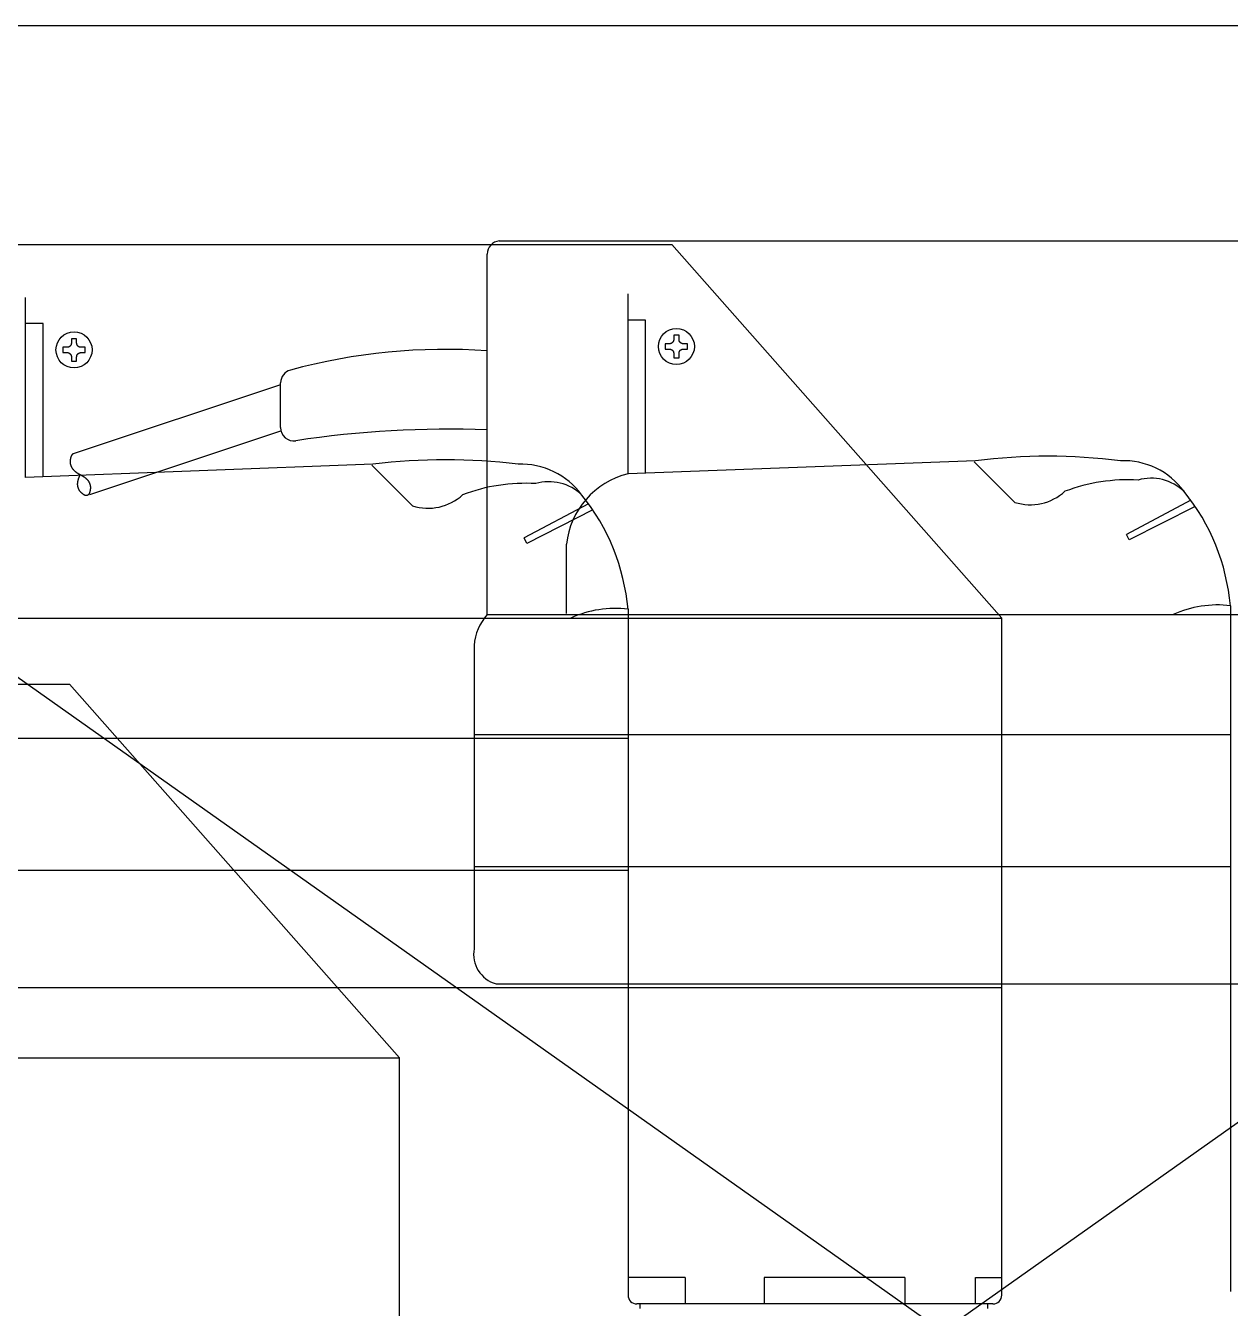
# Model space of a CAD drawing. Header units: millimetres. Extents: x -2880 to 3894, y -2977 to 4857.
# Drawn here: x 211.5 to 485.5, y 302.2 to 594 of the extents above; entities that cross this region are included whole.
import ezdxf

# ---------------------------------------------------------------- set-up
doc = ezdxf.new("R2010")
doc.units = ezdxf.units.MM
doc.header["$MEASUREMENT"] = 0
doc.layers.add('_1-0_', color=7, linetype='Continuous')
doc.layers.add('gauge', color=1, linetype='Continuous')

msp = doc.modelspace()

# ---------------------------------------------------------------- linework, layer by layer
at = {"layer": '_1-0_', "color": 3, "linetype": 'Continuous'}
for p, q in [((182.178, 544.239), (358.472, 544.239)), ((319.178, 545.039), (495.472, 545.039)), ((433.472, 459.239), (358.472, 544.239)), ((316.472, 460.039), (316.472, 542.054)), ((211.472, 491.239), (211.472, 532.174)), ((348.472, 492.039), (348.472, 532.974)), ((215.472, 526.239), (211.472, 526.239)), ((215.472, 491.479), (215.472, 526.239)), ((352.472, 527.039), (348.472, 527.039)), ((352.472, 492.279), (352.472, 527.039)), ((223.072, 522.802), (221.872, 522.802)), ((221.872, 522.802), (221.872, 521.821)), ((223.072, 521.821), (223.072, 522.802)), ((358.806, 522.267), (358.797, 522.245)), ((358.814, 522.29), (358.806, 522.267)), ((358.822, 522.313), (358.814, 522.29)), ((358.829, 522.336), (358.822, 522.313)), ((358.836, 522.359), (358.829, 522.336)), ((358.842, 522.382), (358.836, 522.359)), ((358.848, 522.405), (358.842, 522.382)), ((358.853, 522.429), (358.848, 522.405)), ((358.857, 522.453), (358.853, 522.429)), ((358.861, 522.476), (358.857, 522.453)), ((358.864, 522.5), (358.861, 522.476)), ((358.867, 522.524), (358.864, 522.5)), ((358.869, 522.548), (358.867, 522.524)), ((358.87, 522.572), (358.869, 522.548)), ((358.871, 522.596), (358.87, 522.572)), ((358.872, 522.62), (358.871, 522.596)), ((360.072, 523.602), (358.872, 523.602)), ((358.872, 523.602), (358.872, 522.62)), ((360.072, 522.62), (360.072, 523.602)), ((360.072, 522.596), (360.072, 522.62)), ((360.073, 522.572), (360.072, 522.596)), ((360.074, 522.548), (360.073, 522.572)), ((360.076, 522.524), (360.074, 522.548)), ((360.079, 522.5), (360.076, 522.524)), ((360.082, 522.476), (360.079, 522.5)), ((360.086, 522.453), (360.082, 522.476)), ((360.09, 522.429), (360.086, 522.453)), ((360.095, 522.405), (360.09, 522.429)), ((360.101, 522.382), (360.095, 522.405)), ((360.107, 522.359), (360.101, 522.382)), ((360.114, 522.336), (360.107, 522.359)), ((360.121, 522.313), (360.114, 522.336)), ((360.129, 522.29), (360.121, 522.313)), ((360.137, 522.267), (360.129, 522.29)), ((360.146, 522.245), (360.137, 522.267)), ((220.89, 520.839), (219.909, 520.839)), ((219.909, 520.839), (219.909, 519.639)), ((219.909, 519.639), (220.89, 519.639)), ((220.914, 520.84), (220.89, 520.839)), ((220.89, 519.639), (220.914, 519.639)), ((220.938, 520.84), (220.914, 520.84)), ((220.914, 519.639), (220.938, 519.638)), ((220.962, 520.842), (220.938, 520.84)), ((220.938, 519.638), (220.962, 519.637)), ((220.986, 520.844), (220.962, 520.842)), ((220.962, 519.637), (220.986, 519.635)), ((221.01, 520.847), (220.986, 520.844)), ((220.986, 519.635), (221.01, 519.632)), ((221.034, 520.85), (221.01, 520.847)), ((221.01, 519.632), (221.034, 519.629)), ((221.058, 520.854), (221.034, 520.85)), ((221.034, 519.629), (221.058, 519.625)), ((221.082, 520.858), (221.058, 520.854)), ((221.058, 519.625), (221.082, 519.62)), ((221.105, 520.863), (221.082, 520.858)), ((221.082, 519.62), (221.105, 519.615)), ((221.129, 520.869), (221.105, 520.863)), ((221.105, 519.615), (221.129, 519.61)), ((221.152, 520.875), (221.129, 520.869)), ((221.129, 519.61), (221.152, 519.604)), ((221.175, 520.881), (221.152, 520.875)), ((221.152, 519.604), (221.175, 519.597)), ((221.198, 520.889), (221.175, 520.881)), ((221.175, 519.597), (221.198, 519.59)), ((221.221, 520.897), (221.198, 520.889)), ((221.198, 519.59), (221.221, 519.582)), ((221.243, 520.905), (221.221, 520.897)), ((221.221, 519.582), (221.243, 519.574)), ((221.266, 520.914), (221.243, 520.905)), ((221.243, 519.574), (221.266, 519.565)), ((221.288, 520.923), (221.266, 520.914)), ((221.266, 519.565), (221.288, 519.555)), ((221.31, 520.933), (221.288, 520.923)), ((221.288, 519.555), (221.31, 519.545)), ((221.331, 520.944), (221.31, 520.933)), ((221.31, 519.545), (221.331, 519.535)), ((221.353, 520.955), (221.331, 520.944)), ((221.331, 519.535), (221.353, 519.524)), ((221.374, 520.967), (221.353, 520.955)), ((221.353, 519.524), (221.374, 519.512)), ((221.395, 520.979), (221.374, 520.967)), ((221.374, 519.512), (221.395, 519.5)), ((221.415, 520.991), (221.395, 520.979)), ((221.395, 519.5), (221.415, 519.487)), ((221.435, 521.005), (221.415, 520.991)), ((221.415, 519.487), (221.435, 519.474)), ((221.455, 521.018), (221.435, 521.005)), ((221.435, 519.474), (221.455, 519.46)), ((221.475, 521.032), (221.455, 521.018)), ((221.455, 519.46), (221.475, 519.446)), ((221.494, 521.047), (221.475, 521.032)), ((221.475, 519.446), (221.494, 519.432)), ((221.513, 521.062), (221.494, 521.047)), ((221.494, 519.432), (221.513, 519.417)), ((221.531, 521.077), (221.513, 521.062)), ((221.513, 519.417), (221.531, 519.401)), ((221.549, 521.093), (221.531, 521.077)), ((221.531, 519.401), (221.549, 519.385)), ((221.567, 521.11), (221.549, 521.093)), ((221.549, 519.385), (221.567, 519.369)), ((221.584, 521.127), (221.567, 521.11)), ((221.567, 519.369), (221.584, 519.352)), ((221.601, 521.144), (221.584, 521.127)), ((221.584, 519.352), (221.601, 519.335)), ((221.617, 521.161), (221.601, 521.144)), ((221.601, 519.335), (221.617, 519.317)), ((221.633, 521.18), (221.617, 521.161)), ((221.649, 521.198), (221.633, 521.18)), ((221.664, 521.217), (221.649, 521.198)), ((221.678, 521.236), (221.664, 521.217)), ((221.692, 521.255), (221.678, 521.236)), ((221.706, 521.275), (221.692, 521.255)), ((221.719, 521.296), (221.706, 521.275)), ((221.732, 521.316), (221.719, 521.296)), ((221.744, 521.337), (221.732, 521.316)), ((221.756, 521.358), (221.744, 521.337)), ((221.767, 521.379), (221.756, 521.358)), ((221.777, 521.401), (221.767, 521.379)), ((221.787, 521.423), (221.777, 521.401)), ((221.797, 521.445), (221.787, 521.423)), ((221.806, 521.467), (221.797, 521.445)), ((221.814, 521.49), (221.806, 521.467)), ((221.822, 521.513), (221.814, 521.49)), ((221.829, 521.536), (221.822, 521.513)), ((221.836, 521.559), (221.829, 521.536)), ((221.842, 521.582), (221.836, 521.559)), ((221.848, 521.606), (221.842, 521.582)), ((221.853, 521.629), (221.848, 521.606)), ((221.857, 521.653), (221.853, 521.629)), ((221.861, 521.677), (221.857, 521.653)), ((221.864, 521.7), (221.861, 521.677)), ((221.867, 521.724), (221.864, 521.7)), ((221.869, 521.748), (221.867, 521.724)), ((221.87, 521.772), (221.869, 521.748)), ((221.871, 521.796), (221.87, 521.772)), ((221.872, 521.821), (221.871, 521.796)), ((223.072, 521.796), (223.072, 521.821)), ((223.073, 521.772), (223.072, 521.796)), ((223.074, 521.748), (223.073, 521.772)), ((223.076, 521.724), (223.074, 521.748)), ((223.079, 521.7), (223.076, 521.724)), ((223.082, 521.677), (223.079, 521.7)), ((223.086, 521.653), (223.082, 521.677)), ((223.09, 521.629), (223.086, 521.653)), ((223.095, 521.606), (223.09, 521.629)), ((223.101, 521.582), (223.095, 521.606)), ((223.107, 521.559), (223.101, 521.582)), ((223.114, 521.536), (223.107, 521.559)), ((223.121, 521.513), (223.114, 521.536)), ((223.129, 521.49), (223.121, 521.513)), ((223.137, 521.467), (223.129, 521.49)), ((223.146, 521.445), (223.137, 521.467)), ((223.156, 521.423), (223.146, 521.445)), ((223.166, 521.401), (223.156, 521.423)), ((223.176, 521.379), (223.166, 521.401)), ((223.187, 521.358), (223.176, 521.379)), ((223.199, 521.337), (223.187, 521.358)), ((223.211, 521.316), (223.199, 521.337)), ((223.224, 521.296), (223.211, 521.316)), ((223.237, 521.275), (223.224, 521.296)), ((223.251, 521.255), (223.237, 521.275)), ((223.265, 521.236), (223.251, 521.255)), ((223.279, 521.217), (223.265, 521.236)), ((223.294, 521.198), (223.279, 521.217)), ((223.31, 521.18), (223.294, 521.198)), ((223.326, 521.161), (223.31, 521.18)), ((223.342, 521.144), (223.326, 521.161)), ((223.326, 519.317), (223.342, 519.335)), ((223.359, 521.127), (223.342, 521.144)), ((223.342, 519.335), (223.359, 519.352)), ((223.376, 521.11), (223.359, 521.127)), ((223.359, 519.352), (223.376, 519.369)), ((223.394, 521.093), (223.376, 521.11)), ((223.376, 519.369), (223.394, 519.385)), ((223.412, 521.077), (223.394, 521.093)), ((223.394, 519.385), (223.412, 519.401)), ((223.43, 521.062), (223.412, 521.077)), ((223.412, 519.401), (223.43, 519.417)), ((223.449, 521.047), (223.43, 521.062)), ((223.43, 519.417), (223.449, 519.432)), ((223.468, 521.032), (223.449, 521.047)), ((223.449, 519.432), (223.468, 519.446)), ((223.488, 521.018), (223.468, 521.032)), ((223.468, 519.446), (223.488, 519.46)), ((223.508, 521.005), (223.488, 521.018)), ((223.488, 519.46), (223.508, 519.474)), ((223.528, 520.991), (223.508, 521.005)), ((223.508, 519.474), (223.528, 519.487)), ((223.548, 520.979), (223.528, 520.991)), ((223.528, 519.487), (223.548, 519.5)), ((223.569, 520.967), (223.548, 520.979)), ((223.548, 519.5), (223.569, 519.512)), ((223.59, 520.955), (223.569, 520.967)), ((223.569, 519.512), (223.59, 519.524)), ((223.612, 520.944), (223.59, 520.955)), ((223.59, 519.524), (223.612, 519.535)), ((223.633, 520.933), (223.612, 520.944)), ((223.612, 519.535), (223.633, 519.545)), ((223.655, 520.923), (223.633, 520.933)), ((223.633, 519.545), (223.655, 519.555)), ((223.677, 520.914), (223.655, 520.923)), ((223.655, 519.555), (223.677, 519.565)), ((223.7, 520.905), (223.677, 520.914)), ((223.677, 519.565), (223.7, 519.574)), ((223.722, 520.897), (223.7, 520.905)), ((223.7, 519.574), (223.722, 519.582)), ((223.745, 520.889), (223.722, 520.897)), ((223.722, 519.582), (223.745, 519.59)), ((223.768, 520.881), (223.745, 520.889)), ((223.745, 519.59), (223.768, 519.597)), ((223.791, 520.875), (223.768, 520.881)), ((223.768, 519.597), (223.791, 519.604)), ((223.815, 520.869), (223.791, 520.875)), ((223.791, 519.604), (223.815, 519.61)), ((223.838, 520.863), (223.815, 520.869)), ((223.815, 519.61), (223.838, 519.615)), ((223.862, 520.858), (223.838, 520.863)), ((223.838, 519.615), (223.862, 519.62)), ((223.885, 520.854), (223.862, 520.858)), ((223.862, 519.62), (223.885, 519.625)), ((223.909, 520.85), (223.885, 520.854)), ((223.885, 519.625), (223.909, 519.629)), ((223.933, 520.847), (223.909, 520.85)), ((223.909, 519.629), (223.933, 519.632)), ((223.957, 520.844), (223.933, 520.847)), ((223.933, 519.632), (223.957, 519.635)), ((223.981, 520.842), (223.957, 520.844)), ((223.957, 519.635), (223.981, 519.637)), ((224.005, 520.84), (223.981, 520.842)), ((223.981, 519.637), (224.005, 519.638)), ((224.029, 520.84), (224.005, 520.84)), ((224.005, 519.638), (224.029, 519.639)), ((224.053, 520.839), (224.029, 520.84)), ((224.029, 519.639), (224.053, 519.639)), ((225.034, 520.839), (224.053, 520.839)), ((224.053, 519.639), (225.034, 519.639)), ((225.034, 519.639), (225.034, 520.839)), ((357.89, 521.639), (356.909, 521.639)), ((356.909, 521.639), (356.909, 520.439)), ((356.909, 520.439), (357.89, 520.439)), ((357.914, 521.639), (357.89, 521.639)), ((357.89, 520.439), (357.914, 520.439)), ((357.938, 521.64), (357.914, 521.639)), ((357.914, 520.439), (357.938, 520.438)), ((357.962, 521.642), (357.938, 521.64)), ((357.938, 520.438), (357.962, 520.437)), ((357.986, 521.644), (357.962, 521.642)), ((357.962, 520.437), (357.986, 520.435)), ((358.01, 521.647), (357.986, 521.644)), ((357.986, 520.435), (358.01, 520.432)), ((358.034, 521.65), (358.01, 521.647)), ((358.01, 520.432), (358.034, 520.429)), ((358.058, 521.654), (358.034, 521.65)), ((358.034, 520.429), (358.058, 520.425)), ((358.082, 521.658), (358.058, 521.654)), ((358.058, 520.425), (358.082, 520.42)), ((358.105, 521.663), (358.082, 521.658)), ((358.082, 520.42), (358.105, 520.415)), ((358.129, 521.669), (358.105, 521.663)), ((358.105, 520.415), (358.129, 520.41)), ((358.152, 521.675), (358.129, 521.669)), ((358.129, 520.41), (358.152, 520.404)), ((358.175, 521.681), (358.152, 521.675)), ((358.152, 520.404), (358.175, 520.397)), ((358.198, 521.689), (358.175, 521.681)), ((358.175, 520.397), (358.198, 520.39)), ((358.221, 521.697), (358.198, 521.689)), ((358.198, 520.39), (358.221, 520.382)), ((358.243, 521.705), (358.221, 521.697)), ((358.221, 520.382), (358.243, 520.374)), ((358.266, 521.714), (358.243, 521.705)), ((358.243, 520.374), (358.266, 520.365)), ((358.288, 521.723), (358.266, 521.714)), ((358.266, 520.365), (358.288, 520.355)), ((358.31, 521.733), (358.288, 521.723)), ((358.288, 520.355), (358.31, 520.345)), ((358.331, 521.744), (358.31, 521.733)), ((358.31, 520.345), (358.331, 520.335)), ((358.353, 521.755), (358.331, 521.744)), ((358.331, 520.335), (358.353, 520.323)), ((358.374, 521.767), (358.353, 521.755)), ((358.353, 520.323), (358.374, 520.312)), ((358.395, 521.779), (358.374, 521.767)), ((358.374, 520.312), (358.395, 520.3)), ((358.415, 521.791), (358.395, 521.779)), ((358.395, 520.3), (358.415, 520.287)), ((358.435, 521.805), (358.415, 521.791)), ((358.415, 520.287), (358.435, 520.274)), ((358.455, 521.818), (358.435, 521.805)), ((358.435, 520.274), (358.455, 520.26)), ((358.475, 521.832), (358.455, 521.818)), ((358.455, 520.26), (358.475, 520.246)), ((358.494, 521.847), (358.475, 521.832)), ((358.475, 520.246), (358.494, 520.232)), ((358.513, 521.862), (358.494, 521.847)), ((358.494, 520.232), (358.513, 520.217)), ((358.531, 521.877), (358.513, 521.862)), ((358.513, 520.217), (358.531, 520.201)), ((358.549, 521.893), (358.531, 521.877)), ((358.531, 520.201), (358.549, 520.185)), ((358.567, 521.91), (358.549, 521.893)), ((358.549, 520.185), (358.567, 520.169)), ((358.584, 521.927), (358.567, 521.91)), ((358.567, 520.169), (358.584, 520.152)), ((358.601, 521.944), (358.584, 521.927)), ((358.584, 520.152), (358.601, 520.135)), ((358.617, 521.961), (358.601, 521.944)), ((358.601, 520.135), (358.617, 520.117)), ((358.633, 521.979), (358.617, 521.961)), ((358.617, 520.117), (358.633, 520.099)), ((358.649, 521.998), (358.633, 521.979)), ((358.633, 520.099), (358.649, 520.081)), ((358.664, 522.017), (358.649, 521.998)), ((358.649, 520.081), (358.664, 520.062)), ((358.678, 522.036), (358.664, 522.017)), ((358.664, 520.062), (358.678, 520.043)), ((358.692, 522.055), (358.678, 522.036)), ((358.678, 520.043), (358.692, 520.023)), ((358.706, 522.075), (358.692, 522.055)), ((358.692, 520.023), (358.706, 520.003)), ((358.719, 522.095), (358.706, 522.075)), ((358.706, 520.003), (358.719, 519.983)), ((358.732, 522.116), (358.719, 522.095)), ((358.719, 519.983), (358.732, 519.963)), ((358.744, 522.137), (358.732, 522.116)), ((358.732, 519.963), (358.744, 519.942)), ((358.756, 522.158), (358.744, 522.137)), ((358.744, 519.942), (358.756, 519.921)), ((358.767, 522.179), (358.756, 522.158)), ((358.756, 519.921), (358.767, 519.899)), ((358.777, 522.201), (358.767, 522.179)), ((358.767, 519.899), (358.777, 519.878)), ((358.787, 522.223), (358.777, 522.201)), ((358.777, 519.878), (358.787, 519.856)), ((358.797, 522.245), (358.787, 522.223)), ((358.787, 519.856), (358.797, 519.834)), ((358.797, 519.834), (358.806, 519.811)), ((358.806, 519.811), (358.814, 519.789)), ((358.814, 519.789), (358.822, 519.766)), ((358.822, 519.766), (358.829, 519.743)), ((358.829, 519.743), (358.836, 519.72)), ((358.836, 519.72), (358.842, 519.696)), ((358.842, 519.696), (358.848, 519.673)), ((358.848, 519.673), (358.853, 519.649)), ((358.853, 519.649), (358.857, 519.626)), ((358.857, 519.626), (358.861, 519.602)), ((358.861, 519.602), (358.864, 519.578)), ((358.864, 519.578), (358.867, 519.554)), ((358.867, 519.554), (358.869, 519.53)), ((358.869, 519.53), (358.87, 519.506)), ((358.87, 519.506), (358.871, 519.482)), ((358.871, 519.482), (358.872, 519.458)), ((358.872, 519.458), (358.872, 518.477)), ((360.072, 519.482), (360.073, 519.506)), ((360.072, 519.458), (360.072, 519.482)), ((360.072, 518.477), (360.072, 519.458)), ((360.073, 519.506), (360.074, 519.53)), ((360.074, 519.53), (360.076, 519.554)), ((360.076, 519.554), (360.079, 519.578)), ((360.079, 519.578), (360.082, 519.602)), ((360.082, 519.602), (360.086, 519.626)), ((360.086, 519.626), (360.09, 519.649)), ((360.09, 519.649), (360.095, 519.673)), ((360.095, 519.673), (360.101, 519.696)), ((360.101, 519.696), (360.107, 519.72)), ((360.107, 519.72), (360.114, 519.743)), ((360.114, 519.743), (360.121, 519.766)), ((360.121, 519.766), (360.129, 519.789)), ((360.129, 519.789), (360.137, 519.811)), ((360.137, 519.811), (360.146, 519.834)), ((360.156, 522.223), (360.146, 522.245)), ((360.146, 519.834), (360.156, 519.856)), ((360.166, 522.201), (360.156, 522.223)), ((360.156, 519.856), (360.166, 519.878)), ((360.176, 522.179), (360.166, 522.201)), ((360.166, 519.878), (360.176, 519.899)), ((360.187, 522.158), (360.176, 522.179)), ((360.176, 519.899), (360.187, 519.921)), ((360.199, 522.137), (360.187, 522.158)), ((360.187, 519.921), (360.199, 519.942)), ((360.211, 522.116), (360.199, 522.137)), ((360.199, 519.942), (360.211, 519.963)), ((360.224, 522.095), (360.211, 522.116)), ((360.211, 519.963), (360.224, 519.983)), ((360.237, 522.075), (360.224, 522.095)), ((360.224, 519.983), (360.237, 520.003)), ((360.251, 522.055), (360.237, 522.075)), ((360.237, 520.003), (360.251, 520.023)), ((360.265, 522.036), (360.251, 522.055)), ((360.251, 520.023), (360.265, 520.043)), ((360.279, 522.017), (360.265, 522.036)), ((360.265, 520.043), (360.279, 520.062)), ((360.294, 521.998), (360.279, 522.017)), ((360.279, 520.062), (360.294, 520.081)), ((360.31, 521.979), (360.294, 521.998)), ((360.294, 520.081), (360.31, 520.099)), ((360.326, 521.961), (360.31, 521.979)), ((360.31, 520.099), (360.326, 520.117)), ((360.342, 521.944), (360.326, 521.961)), ((360.326, 520.117), (360.342, 520.135)), ((360.359, 521.927), (360.342, 521.944)), ((360.342, 520.135), (360.359, 520.152)), ((360.376, 521.91), (360.359, 521.927)), ((360.359, 520.152), (360.376, 520.169)), ((360.394, 521.893), (360.376, 521.91)), ((360.376, 520.169), (360.394, 520.185)), ((360.412, 521.877), (360.394, 521.893)), ((360.394, 520.185), (360.412, 520.201)), ((360.43, 521.862), (360.412, 521.877)), ((360.412, 520.201), (360.43, 520.217)), ((360.449, 521.847), (360.43, 521.862)), ((360.43, 520.217), (360.449, 520.232)), ((360.468, 521.832), (360.449, 521.847)), ((360.449, 520.232), (360.468, 520.246)), ((360.488, 521.818), (360.468, 521.832)), ((360.468, 520.246), (360.488, 520.26)), ((360.508, 521.805), (360.488, 521.818)), ((360.488, 520.26), (360.508, 520.274)), ((360.528, 521.791), (360.508, 521.805)), ((360.508, 520.274), (360.528, 520.287)), ((360.548, 521.779), (360.528, 521.791)), ((360.528, 520.287), (360.548, 520.3)), ((360.569, 521.767), (360.548, 521.779)), ((360.548, 520.3), (360.569, 520.312)), ((360.59, 521.755), (360.569, 521.767)), ((360.569, 520.312), (360.59, 520.323)), ((360.612, 521.744), (360.59, 521.755)), ((360.59, 520.323), (360.612, 520.335)), ((360.633, 521.733), (360.612, 521.744)), ((360.612, 520.335), (360.633, 520.345)), ((360.655, 521.723), (360.633, 521.733)), ((360.633, 520.345), (360.655, 520.355)), ((360.677, 521.714), (360.655, 521.723)), ((360.655, 520.355), (360.677, 520.365)), ((360.7, 521.705), (360.677, 521.714)), ((360.677, 520.365), (360.7, 520.374)), ((360.722, 521.697), (360.7, 521.705)), ((360.7, 520.374), (360.722, 520.382)), ((360.745, 521.689), (360.722, 521.697)), ((360.722, 520.382), (360.745, 520.39)), ((360.768, 521.681), (360.745, 521.689)), ((360.745, 520.39), (360.768, 520.397)), ((360.791, 521.675), (360.768, 521.681)), ((360.768, 520.397), (360.791, 520.404)), ((360.815, 521.669), (360.791, 521.675)), ((360.791, 520.404), (360.815, 520.41)), ((360.838, 521.663), (360.815, 521.669)), ((360.815, 520.41), (360.838, 520.415)), ((360.862, 521.658), (360.838, 521.663)), ((360.838, 520.415), (360.862, 520.42)), ((360.885, 521.654), (360.862, 521.658)), ((360.862, 520.42), (360.885, 520.425)), ((360.909, 521.65), (360.885, 521.654)), ((360.885, 520.425), (360.909, 520.429)), ((360.933, 521.647), (360.909, 521.65)), ((360.909, 520.429), (360.933, 520.432)), ((360.957, 521.644), (360.933, 521.647)), ((360.933, 520.432), (360.957, 520.435)), ((360.981, 521.642), (360.957, 521.644)), ((360.957, 520.435), (360.981, 520.437)), ((361.005, 521.64), (360.981, 521.642)), ((360.981, 520.437), (361.005, 520.438)), ((361.029, 521.639), (361.005, 521.64)), ((361.005, 520.438), (361.029, 520.439)), ((361.053, 521.639), (361.029, 521.639)), ((361.029, 520.439), (361.053, 520.439)), ((362.034, 521.639), (361.053, 521.639)), ((361.053, 520.439), (362.034, 520.439)), ((362.034, 520.439), (362.034, 521.639)), ((221.617, 519.317), (221.633, 519.299)), ((221.633, 519.299), (221.649, 519.281)), ((221.649, 519.281), (221.664, 519.262)), ((221.664, 519.262), (221.678, 519.243)), ((221.678, 519.243), (221.692, 519.223)), ((221.692, 519.223), (221.706, 519.203)), ((221.706, 519.203), (221.719, 519.183)), ((221.719, 519.183), (221.732, 519.163)), ((221.732, 519.163), (221.744, 519.142)), ((221.744, 519.142), (221.756, 519.121)), ((221.756, 519.121), (221.767, 519.099)), ((221.767, 519.099), (221.777, 519.078)), ((221.777, 519.078), (221.787, 519.056)), ((221.787, 519.056), (221.797, 519.034)), ((221.797, 519.034), (221.806, 519.011)), ((221.806, 519.011), (221.814, 518.989)), ((221.814, 518.989), (221.822, 518.966)), ((221.822, 518.966), (221.829, 518.943)), ((221.829, 518.943), (221.836, 518.92)), ((221.836, 518.92), (221.842, 518.897)), ((221.842, 518.897), (221.848, 518.873)), ((221.848, 518.873), (221.853, 518.85)), ((221.853, 518.85), (221.857, 518.826)), ((221.857, 518.826), (221.861, 518.802)), ((221.861, 518.802), (221.864, 518.778)), ((221.864, 518.778), (221.867, 518.754)), ((221.867, 518.754), (221.869, 518.73)), ((221.869, 518.73), (221.87, 518.706)), ((221.87, 518.706), (221.871, 518.682)), ((221.871, 518.682), (221.872, 518.658)), ((221.872, 518.658), (221.872, 517.677)), ((221.872, 517.677), (223.072, 517.677)), ((223.072, 518.682), (223.073, 518.706)), ((223.072, 518.658), (223.072, 518.682)), ((223.072, 517.677), (223.072, 518.658)), ((223.073, 518.706), (223.074, 518.73)), ((223.074, 518.73), (223.076, 518.754)), ((223.076, 518.754), (223.079, 518.778)), ((223.079, 518.778), (223.082, 518.802)), ((223.082, 518.802), (223.086, 518.826)), ((223.086, 518.826), (223.09, 518.85)), ((223.09, 518.85), (223.095, 518.873)), ((223.095, 518.873), (223.101, 518.897)), ((223.101, 518.897), (223.107, 518.92)), ((223.107, 518.92), (223.114, 518.943)), ((223.114, 518.943), (223.121, 518.966)), ((223.121, 518.966), (223.129, 518.989)), ((223.129, 518.989), (223.137, 519.011)), ((223.137, 519.011), (223.146, 519.034)), ((223.146, 519.034), (223.156, 519.056)), ((223.156, 519.056), (223.166, 519.078)), ((223.166, 519.078), (223.176, 519.099)), ((223.176, 519.099), (223.187, 519.121)), ((223.187, 519.121), (223.199, 519.142)), ((223.199, 519.142), (223.211, 519.163)), ((223.211, 519.163), (223.224, 519.183)), ((223.224, 519.183), (223.237, 519.203)), ((223.237, 519.203), (223.251, 519.223)), ((223.251, 519.223), (223.265, 519.243)), ((223.265, 519.243), (223.279, 519.262)), ((223.279, 519.262), (223.294, 519.281)), ((223.294, 519.281), (223.31, 519.299)), ((223.31, 519.299), (223.326, 519.317)), ((358.872, 518.477), (360.072, 518.477)), ((269.472, 512.31), (222.309, 496.589)), ((269.472, 502.559), (269.472, 512.767)), ((269.472, 501.769), (225.965, 487.267)), ((221.794, 496.006), (221.785, 495.982)), ((221.803, 496.03), (221.794, 496.006)), ((221.812, 496.053), (221.803, 496.03)), ((221.822, 496.076), (221.812, 496.053)), ((221.832, 496.098), (221.822, 496.076)), ((221.841, 496.12), (221.832, 496.098)), ((221.851, 496.142), (221.841, 496.12)), ((221.861, 496.163), (221.851, 496.142)), ((221.872, 496.184), (221.861, 496.163)), ((221.882, 496.204), (221.872, 496.184)), ((221.893, 496.224), (221.882, 496.204)), ((221.903, 496.243), (221.893, 496.224)), ((221.914, 496.262), (221.903, 496.243)), ((221.925, 496.28), (221.914, 496.262)), ((221.936, 496.298), (221.925, 496.28)), ((221.948, 496.316), (221.936, 496.298)), ((221.959, 496.333), (221.948, 496.316)), ((221.971, 496.349), (221.959, 496.333)), ((221.982, 496.365), (221.971, 496.349)), ((221.994, 496.381), (221.982, 496.365)), ((222.006, 496.396), (221.994, 496.381)), ((222.019, 496.411), (222.006, 496.396)), ((222.031, 496.425), (222.019, 496.411)), ((222.043, 496.439), (222.031, 496.425)), ((222.056, 496.453), (222.043, 496.439)), ((222.069, 496.466), (222.056, 496.453)), ((222.082, 496.478), (222.069, 496.466)), ((222.095, 496.49), (222.082, 496.478)), ((222.108, 496.502), (222.095, 496.49)), ((222.121, 496.513), (222.108, 496.502)), ((222.135, 496.524), (222.121, 496.513)), ((222.149, 496.534), (222.135, 496.524)), ((222.163, 496.544), (222.149, 496.534)), ((222.177, 496.554), (222.163, 496.544)), ((222.191, 496.563), (222.177, 496.554)), ((222.205, 496.571), (222.191, 496.563)), ((222.219, 496.579), (222.205, 496.571)), ((222.234, 496.587), (222.219, 496.579)), ((222.249, 496.594), (222.234, 496.587)), ((222.264, 496.601), (222.249, 496.594)), ((222.279, 496.607), (222.264, 496.601)), ((222.294, 496.613), (222.279, 496.607)), ((222.309, 496.618), (222.294, 496.613)), ((290.472, 494.239), (211.472, 491.239)), ((221.586, 494.968), (221.584, 494.903)), ((221.584, 494.903), (221.584, 494.838)), ((221.584, 494.838), (221.585, 494.773)), ((221.585, 494.773), (221.587, 494.709)), ((221.59, 495.034), (221.586, 494.968)), ((221.587, 494.709), (221.591, 494.645)), ((221.595, 495.1), (221.59, 495.034)), ((221.591, 494.645), (221.596, 494.582)), ((221.601, 495.167), (221.595, 495.1)), ((221.596, 494.582), (221.603, 494.519)), ((221.609, 495.234), (221.601, 495.167)), ((221.603, 494.519), (221.611, 494.457)), ((221.619, 495.301), (221.609, 495.234)), ((221.611, 494.457), (221.621, 494.395)), ((221.629, 495.369), (221.619, 495.301)), ((221.621, 494.395), (221.632, 494.334)), ((221.635, 495.403), (221.629, 495.369)), ((221.632, 494.334), (221.645, 494.272)), ((221.641, 495.436), (221.635, 495.403)), ((221.648, 495.469), (221.641, 495.436)), ((221.645, 494.272), (221.659, 494.212)), ((221.654, 495.501), (221.648, 495.469)), ((221.66, 495.533), (221.654, 495.501)), ((221.659, 494.212), (221.674, 494.151)), ((221.667, 495.564), (221.66, 495.533)), ((221.674, 495.595), (221.667, 495.564)), ((221.681, 495.626), (221.674, 495.595)), ((221.674, 494.151), (221.691, 494.091)), ((221.688, 495.656), (221.681, 495.626)), ((221.695, 495.685), (221.688, 495.656)), ((221.691, 494.091), (221.71, 494.032)), ((221.703, 495.715), (221.695, 495.685)), ((221.71, 495.743), (221.703, 495.715)), ((221.718, 495.772), (221.71, 495.743)), ((221.71, 494.032), (221.73, 493.973)), ((221.726, 495.799), (221.718, 495.772)), ((221.734, 495.827), (221.726, 495.799)), ((221.73, 493.973), (221.751, 493.914)), ((221.742, 495.854), (221.734, 495.827)), ((221.75, 495.88), (221.742, 495.854)), ((221.759, 495.906), (221.75, 495.88)), ((221.751, 493.914), (221.774, 493.856)), ((221.767, 495.932), (221.759, 495.906)), ((221.776, 495.957), (221.767, 495.932)), ((221.774, 493.856), (221.798, 493.798)), ((221.785, 495.982), (221.776, 495.957)), ((221.798, 493.798), (221.824, 493.741)), ((221.824, 493.741), (221.851, 493.684)), ((221.851, 493.684), (221.88, 493.628)), ((221.88, 493.628), (221.91, 493.572)), ((221.91, 493.572), (221.942, 493.516)), ((221.942, 493.516), (221.975, 493.461)), ((221.975, 493.461), (222.01, 493.406)), ((222.01, 493.406), (222.046, 493.352)), ((222.046, 493.352), (222.083, 493.298)), ((222.083, 493.298), (222.122, 493.244)), ((222.122, 493.244), (222.163, 493.191)), ((222.163, 493.191), (222.205, 493.138)), ((222.205, 493.138), (222.248, 493.086)), ((222.248, 493.086), (222.293, 493.034)), ((299.472, 484.762), (290.233, 494.001)), ((427.472, 495.039), (348.472, 492.039)), ((436.472, 485.562), (427.233, 494.801)), ((222.293, 493.034), (222.339, 492.983)), ((222.339, 492.983), (222.387, 492.932)), ((222.387, 492.932), (222.436, 492.881)), ((222.436, 492.881), (222.487, 492.831)), ((222.487, 492.831), (222.539, 492.781)), ((222.539, 492.781), (222.593, 492.732)), ((222.593, 492.732), (222.648, 492.683)), ((222.648, 492.683), (222.704, 492.634)), ((222.704, 492.634), (222.762, 492.586)), ((222.762, 492.586), (222.822, 492.539)), ((222.822, 492.539), (222.883, 492.491)), ((222.883, 492.491), (222.945, 492.445)), ((222.945, 492.445), (223.009, 492.398)), ((223.009, 492.398), (223.075, 492.352)), ((223.075, 492.352), (223.141, 492.307)), ((223.141, 492.307), (223.21, 492.262)), ((223.21, 492.262), (223.28, 492.217)), ((223.28, 492.217), (223.351, 492.173)), ((223.322, 490.127), (223.331, 490.197)), ((223.331, 490.197), (223.341, 490.268)), ((223.341, 490.268), (223.353, 490.339)), ((223.351, 492.173), (223.423, 492.129)), ((223.353, 490.339), (223.366, 490.411)), ((223.366, 490.411), (223.381, 490.483)), ((223.381, 490.483), (223.397, 490.555)), ((223.397, 490.555), (223.415, 490.629)), ((223.415, 490.629), (223.434, 490.702)), ((223.423, 492.129), (223.498, 492.085)), ((223.434, 490.702), (223.455, 490.777)), ((223.455, 490.777), (223.476, 490.852)), ((223.476, 490.852), (223.5, 490.927)), ((223.498, 492.085), (223.573, 492.042)), ((223.5, 490.927), (223.524, 491.003)), ((223.524, 491.003), (223.551, 491.08)), ((223.551, 491.08), (223.578, 491.157)), ((223.573, 492.042), (223.65, 492)), ((223.578, 491.157), (223.607, 491.234)), ((223.607, 491.234), (223.638, 491.312)), ((223.638, 491.312), (223.669, 491.391)), ((223.65, 492), (223.729, 491.958)), ((223.669, 491.391), (223.703, 491.47)), ((223.703, 491.47), (223.737, 491.55)), ((223.729, 491.958), (223.809, 491.916)), ((223.737, 491.55), (223.774, 491.63)), ((223.774, 491.63), (223.811, 491.711)), ((223.809, 491.916), (223.89, 491.875)), ((223.811, 491.711), (223.85, 491.793)), ((223.85, 491.793), (223.89, 491.875)), ((223.89, 491.875), (223.972, 491.833)), ((223.972, 491.833), (224.052, 491.792)), ((224.052, 491.792), (224.13, 491.749)), ((224.13, 491.749), (224.208, 491.707)), ((224.208, 491.707), (224.283, 491.664)), ((224.283, 491.664), (224.357, 491.62)), ((224.357, 491.62), (224.43, 491.577)), ((224.43, 491.577), (224.501, 491.532)), ((224.501, 491.532), (224.571, 491.488)), ((224.571, 491.488), (224.639, 491.443)), ((224.639, 491.443), (224.706, 491.397)), ((224.706, 491.397), (224.772, 491.351)), ((224.772, 491.351), (224.835, 491.305)), ((224.835, 491.305), (224.898, 491.258)), ((224.898, 491.258), (224.959, 491.211)), ((224.959, 491.211), (225.018, 491.163)), ((225.018, 491.163), (225.076, 491.115)), ((225.076, 491.115), (225.133, 491.067)), ((225.133, 491.067), (225.188, 491.018)), ((225.188, 491.018), (225.242, 490.968)), ((225.242, 490.968), (225.294, 490.919)), ((225.294, 490.919), (225.345, 490.869)), ((225.345, 490.869), (225.394, 490.818)), ((225.394, 490.818), (225.442, 490.767)), ((225.442, 490.767), (225.488, 490.716)), ((225.488, 490.716), (225.533, 490.664)), ((225.533, 490.664), (225.576, 490.612)), ((225.576, 490.612), (225.618, 490.559)), ((225.618, 490.559), (225.658, 490.506)), ((225.658, 490.506), (225.697, 490.452)), ((225.697, 490.452), (225.735, 490.398)), ((225.735, 490.398), (225.771, 490.344)), ((225.771, 490.344), (225.805, 490.289)), ((225.805, 490.289), (225.839, 490.234)), ((225.839, 490.234), (225.87, 490.179)), ((225.87, 490.179), (225.9, 490.123)), ((223.297, 489.719), (223.298, 489.786)), ((223.298, 489.653), (223.297, 489.719)), ((223.298, 489.786), (223.3, 489.853)), ((223.301, 489.587), (223.298, 489.653)), ((223.3, 489.853), (223.303, 489.921)), ((223.304, 489.522), (223.301, 489.587)), ((223.303, 489.921), (223.308, 489.989)), ((223.31, 489.457), (223.304, 489.522)), ((223.308, 489.989), (223.314, 490.058)), ((223.316, 489.393), (223.31, 489.457)), ((223.314, 490.058), (223.322, 490.127)), ((223.324, 489.33), (223.316, 489.393)), ((223.334, 489.267), (223.324, 489.33)), ((223.345, 489.205), (223.334, 489.267)), ((223.357, 489.143), (223.345, 489.205)), ((223.371, 489.081), (223.357, 489.143)), ((223.386, 489.021), (223.371, 489.081)), ((223.402, 488.96), (223.386, 489.021)), ((223.42, 488.901), (223.402, 488.96)), ((223.44, 488.842), (223.42, 488.901)), ((223.461, 488.783), (223.44, 488.842)), ((223.483, 488.725), (223.461, 488.783)), ((223.507, 488.668), (223.483, 488.725)), ((223.532, 488.611), (223.507, 488.668)), ((223.558, 488.554), (223.532, 488.611)), ((223.586, 488.498), (223.558, 488.554)), ((223.616, 488.443), (223.586, 488.498)), ((223.647, 488.388), (223.616, 488.443)), ((223.679, 488.334), (223.647, 488.388)), ((223.713, 488.28), (223.679, 488.334)), ((223.748, 488.227), (223.713, 488.28)), ((223.784, 488.175), (223.748, 488.227)), ((223.822, 488.123), (223.784, 488.175)), ((223.862, 488.071), (223.822, 488.123)), ((223.902, 488.02), (223.862, 488.071)), ((223.945, 487.97), (223.902, 488.02)), ((223.988, 487.92), (223.945, 487.97)), ((224.033, 487.87), (223.988, 487.92)), ((224.08, 487.822), (224.033, 487.87)), ((224.128, 487.773), (224.08, 487.822)), ((224.177, 487.726), (224.128, 487.773)), ((224.227, 487.679), (224.177, 487.726)), ((224.276, 487.634), (224.227, 487.679)), ((224.325, 487.592), (224.276, 487.634)), ((224.373, 487.55), (224.325, 487.592)), ((224.42, 487.511), (224.373, 487.55)), ((224.467, 487.474), (224.42, 487.511)), ((224.513, 487.438), (224.467, 487.474)), ((224.558, 487.404), (224.513, 487.438)), ((224.603, 487.372), (224.558, 487.404)), ((224.648, 487.342), (224.603, 487.372)), ((224.692, 487.313), (224.648, 487.342)), ((224.735, 487.286), (224.692, 487.313)), ((224.777, 487.261), (224.735, 487.286)), ((224.819, 487.238), (224.777, 487.261)), ((225.673, 487.247), (225.646, 487.225)), ((225.699, 487.271), (225.673, 487.247)), ((225.725, 487.297), (225.699, 487.271)), ((225.75, 487.324), (225.725, 487.297)), ((225.774, 487.353), (225.75, 487.324)), ((225.798, 487.384), (225.774, 487.353)), ((225.822, 487.417), (225.798, 487.384)), ((225.844, 487.452), (225.822, 487.417)), ((225.866, 487.488), (225.844, 487.452)), ((225.888, 487.527), (225.866, 487.488)), ((225.909, 487.567), (225.888, 487.527)), ((225.9, 490.123), (225.929, 490.066)), ((225.929, 487.608), (225.909, 487.567)), ((225.929, 490.066), (225.956, 490.009)), ((225.949, 487.652), (225.929, 487.608)), ((225.968, 487.697), (225.949, 487.652)), ((225.956, 490.009), (225.982, 489.952)), ((225.986, 487.745), (225.968, 487.697)), ((225.982, 489.952), (226.006, 489.894)), ((226.004, 487.794), (225.986, 487.745)), ((226.022, 487.845), (226.004, 487.794)), ((226.006, 489.894), (226.029, 489.836)), ((226.038, 487.897), (226.022, 487.845)), ((226.029, 489.836), (226.051, 489.778)), ((226.054, 487.952), (226.038, 487.897)), ((226.051, 489.778), (226.071, 489.719)), ((226.07, 488.008), (226.054, 487.952)), ((226.085, 488.066), (226.07, 488.008)), ((226.071, 489.719), (226.089, 489.659)), ((226.099, 488.126), (226.085, 488.066)), ((226.089, 489.659), (226.106, 489.599)), ((226.113, 488.188), (226.099, 488.126)), ((226.106, 489.599), (226.122, 489.539)), ((226.126, 488.251), (226.113, 488.188)), ((226.122, 489.539), (226.136, 489.479)), ((226.138, 488.316), (226.126, 488.251)), ((226.136, 489.479), (226.148, 489.418)), ((226.15, 488.383), (226.138, 488.316)), ((226.148, 489.418), (226.159, 489.356)), ((226.161, 488.451), (226.15, 488.383)), ((226.159, 489.356), (226.169, 489.294)), ((226.171, 488.519), (226.161, 488.451)), ((226.169, 489.294), (226.177, 489.232)), ((226.179, 488.586), (226.171, 488.519)), ((226.177, 489.232), (226.184, 489.169)), ((226.185, 488.652), (226.179, 488.586)), ((226.184, 489.169), (226.189, 489.106)), ((226.19, 488.718), (226.185, 488.652)), ((226.189, 489.106), (226.193, 489.042)), ((226.194, 488.784), (226.19, 488.718)), ((226.193, 489.042), (226.195, 488.978)), ((226.196, 488.849), (226.194, 488.784)), ((226.195, 488.978), (226.196, 488.914)), ((226.196, 488.914), (226.196, 488.849)), ((224.861, 487.217), (224.819, 487.238)), ((224.901, 487.198), (224.861, 487.217)), ((224.941, 487.18), (224.901, 487.198)), ((224.981, 487.164), (224.941, 487.18)), ((225.02, 487.15), (224.981, 487.164)), ((225.058, 487.138), (225.02, 487.15)), ((225.096, 487.127), (225.058, 487.138)), ((225.133, 487.119), (225.096, 487.127)), ((225.17, 487.112), (225.133, 487.119)), ((225.206, 487.107), (225.17, 487.112)), ((225.241, 487.103), (225.206, 487.107)), ((225.276, 487.102), (225.241, 487.103)), ((225.31, 487.102), (225.276, 487.102)), ((225.343, 487.105), (225.31, 487.102)), ((225.376, 487.108), (225.343, 487.105)), ((225.409, 487.114), (225.376, 487.108)), ((225.44, 487.122), (225.409, 487.114)), ((225.472, 487.131), (225.44, 487.122)), ((225.502, 487.142), (225.472, 487.131)), ((225.532, 487.155), (225.502, 487.142)), ((225.561, 487.17), (225.532, 487.155)), ((225.59, 487.187), (225.561, 487.17)), ((225.618, 487.205), (225.59, 487.187)), ((225.646, 487.225), (225.618, 487.205)), ((339.501, 485.239), (324.841, 477.481)), ((476.501, 486.039), (461.841, 478.281)), ((477.472, 484.652), (462.472, 477.039)), ((340.472, 483.852), (325.472, 476.239)), ((325.472, 476.239), (324.841, 477.481)), ((334.472, 460.251), (334.472, 476.039)), ((462.472, 477.039), (461.841, 478.281)), ((348.472, 461.239), (348.472, 305.239)), ((485.472, 462.039), (485.472, 306.039)), ((179.472, 459.239), (433.472, 459.239)), ((316.472, 460.039), (570.472, 460.039)), ((433.472, 375.239), (433.472, 459.239)), ((313.472, 453.039), (313.472, 384.039)), ((45.178, 444.239), (221.472, 444.239)), ((296.472, 359.239), (221.472, 444.239)), ((348.472, 431.865), (176.472, 431.865)), ((485.472, 432.665), (313.472, 432.665)), ((485.472, 402.665), (313.472, 402.665)), ((348.472, 401.865), (176.472, 401.865)), ((433.472, 305.239), (433.472, 393.411)), ((181.472, 375.239), (433.472, 375.239)), ((318.472, 376.039), (570.472, 376.039)), ((42.472, 359.239), (296.472, 359.239)), ((296.472, 275.239), (296.472, 359.239)), ((361.472, 309.239), (348.472, 309.239)), ((361.472, 309.239), (361.472, 303.239)), ((411.472, 309.239), (379.472, 309.239)), ((379.472, 309.239), (379.472, 303.239)), ((411.472, 309.239), (411.472, 303.239)), ((427.472, 303.239), (427.472, 309.239)), ((427.472, 309.239), (433.472, 309.239)), ((431.472, 303.239), (350.472, 303.239)), ((351.222, 302.239), (351.222, 303.239)), ((430.222, 303.239), (430.222, 302.239))]:
    msp.add_line(p, q, dxfattribs=at)
for centre in [(222.472, 520.239), (359.472, 521.039)]:
    msp.add_circle(centre, 4.1, dxfattribs=at)
for centre, radius, start, end in [((319.472, 542.054), 3, 95.61751, 180.0002), ((306.972, 385.939), 134.436, 85.9478, 105.21758), ((272.472, 512.767), 3, 105.21751, 180), ((272.472, 502.559), 3, 180, 278.68298), ((307.472, 273.373), 228.844, 87.74609, 98.68279), ((443.972, 361.756), 134.3, 82.94288, 97.05715), ((306.972, 360.956), 134.3, 82.94288, 97.05715), ((324.136, 477.108), 17.144, 36.22397, 92.22021), ((461.136, 477.908), 17.144, 36.22397, 92.22021), ((330.472, 479.448), 10.81, 46.1115, 106.11159), ((352.827, 474.103), 18.457, 103.64867, 173.97949), ((462.138, 450.292), 40.409, 86.68937, 110.69883), ((467.472, 480.248), 10.81, 46.1115, 106.11159), ((302.972, 495.886), 11.661, 252.53427, 312.53423), ((325.138, 449.492), 40.409, 86.68937, 110.69883), ((439.972, 496.686), 11.661, 252.53427, 312.53423), ((437.712, 457.864), 47.942, 4.99626, 39.00708), ((300.712, 457.064), 47.942, 4.99626, 39.00708), ((345.472, 437.489), 23.939, 82.80078, 114.69156), ((482.472, 438.289), 23.939, 82.80078, 114.69156), ((324.763, 452.343), 11.313, 137.13258, 176.47023), ((320.367, 382.786), 7.008, 169.70242, 254.30841), ((350.472, 305.239), 2, 180, 270), ((431.472, 305.239), 2, 270, 0)]:
    msp.add_arc(centre, radius, start, end, dxfattribs=at)
at = {"layer": 'gauge'}
for p, q in [((840, 594), (0, 0)), ((840, 0), (0, 594))]:
    msp.add_line(p, q, dxfattribs=at)
msp.add_lwpolyline([(0, 594), (840, 594), (840, 0), (0, 0)], close=True, dxfattribs=at)

doc.saveas('drawing.dxf')
